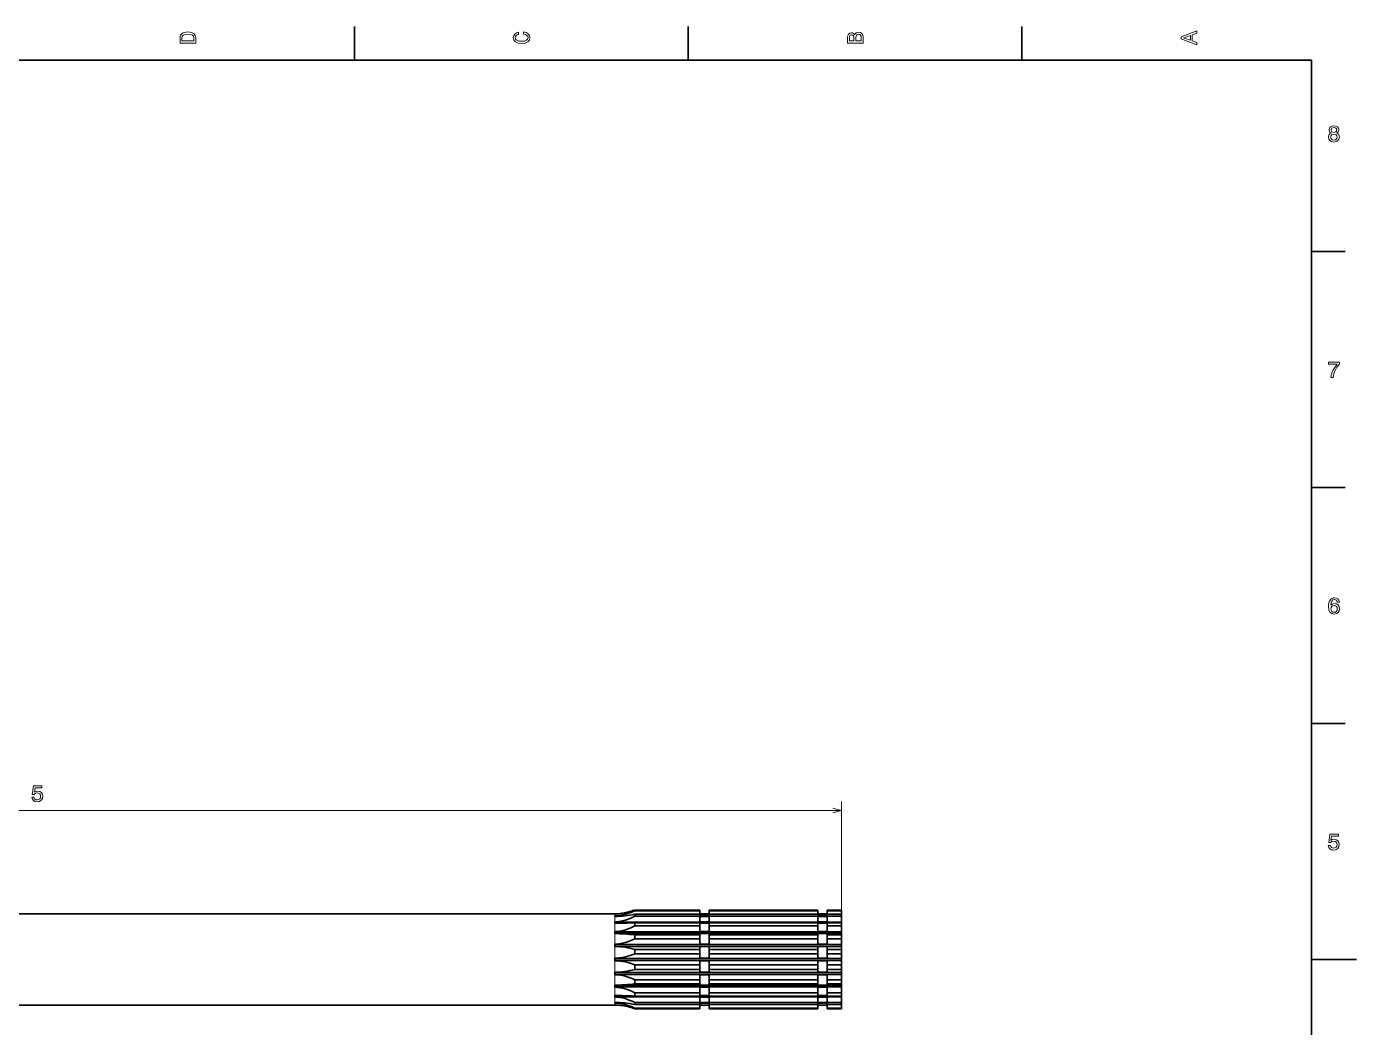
# Model space of a CAD drawing. Extents: x 0 to 594, y 0 to 420.
# Drawn here: x 298.3 to 594, y 194.9 to 417.5 of the extents above; entities that cross this region are included whole.
import ezdxf

# ---------------------------------------------------------------- set-up
doc = ezdxf.new("R2010")
doc.units = 0

msp = doc.modelspace()

# ---------------------------------------------------------------- linework, layer by layer
at = {"color": 7, "lineweight": 35, "ltscale": 0.1875}
for p, q in [((371.200012, 410), (371.200012, 417.5)), ((445.399994, 410), (445.399994, 417.5)), ((519.599976, 410), (519.599976, 417.5)), ((584, 367.5), (591.5, 367.5)), ((584, 315), (591.5, 315)), ((584, 262.5), (591.5, 262.5))]:
    msp.add_line(p, q, dxfattribs=at)
at = {"color": 7, "lineweight": 35}
for p, q in [((584, 410), (10, 410)), ((584, 10), (584, 410)), ((164.919983, 220.160004), (429.079987, 220.160004)), ((474.241974, 220.979065), (450.111969, 220.979065)), ((450.111969, 220.979065), (474.241974, 220.979065)), ((474.241974, 220.825241), (450.111969, 220.825241)), ((450.111969, 220.058197), (474.241974, 220.058197)), ((474.241974, 219.611771), (450.111969, 219.611771)), ((429.079987, 218.299316), (479.499969, 218.299316)), ((429.079987, 216.116318), (479.499969, 216.116318)), ((450.111969, 218.15274), (474.241974, 218.15274)), ((474.241974, 217.457413), (450.111969, 217.457413)), ((429.079987, 215.749847), (479.499969, 215.749847)), ((429.079987, 213.33461), (479.499969, 213.33461)), ((429.079987, 212.903809), (479.499969, 212.903809)), ((450.111969, 215.449249), (474.241974, 215.449249)), ((474.241974, 214.57309), (450.111969, 214.57309)), ((429.079987, 210.226486), (479.499969, 210.226486)), ((450.111969, 212.212357), (474.241974, 212.212357)), ((474.241974, 211.241119), (450.111969, 211.241119)), ((429.079987, 209.773514), (479.499969, 209.773514)), ((429.079987, 207.096191), (479.499969, 207.096191)), ((450.111969, 208.758881), (474.241974, 208.758881)), ((474.241974, 207.787643), (450.111969, 207.787643)), ((429.079987, 206.66539), (479.499969, 206.66539)), ((429.079987, 204.250153), (479.499969, 204.250153)), ((450.111969, 205.42691), (474.241974, 205.42691)), ((474.241974, 204.550751), (450.111969, 204.550751)), ((429.079987, 203.883682), (479.499969, 203.883682)), ((429.079987, 201.700684), (479.499969, 201.700684)), ((450.111969, 202.542587), (474.241974, 202.542587)), ((474.241974, 201.84726), (450.111969, 201.84726)), ((164.919983, 199.839996), (429.079987, 199.839996)), ((450.111969, 200.388229), (474.241974, 200.388229)), ((474.241974, 199.941803), (450.111969, 199.941803)), ((450.111969, 199.174759), (474.241974, 199.174759)), ((474.241974, 199.020935), (450.111969, 199.020935))]:
    msp.add_line(p, q, dxfattribs=at)
at = {"color": 7, "lineweight": 13}
for p, q in [((114.499969, 243.149155), (479.499969, 243.149155)), ((479.499969, 211.773514), (479.499969, 245.149155))]:
    msp.add_line(p, q, dxfattribs=at)
at = {"color": 7, "lineweight": 35, "ltscale": 0.000109}
for p, q in [((429.079987, 220.155655), (429.079987, 220.160004)), ((429.079987, 199.839996), (429.079987, 199.844345))]:
    msp.add_line(p, q, dxfattribs=at)
at = {"color": 7, "lineweight": 35, "ltscale": 0.000637}
for p, q in [((429.079987, 220.155655), (429.105469, 220.155655)), ((429.105469, 220.155655), (429.079987, 220.155655)), ((429.105469, 219.750443), (429.079987, 219.750443)), ((429.079987, 219.566757), (429.105469, 219.566757)), ((429.105469, 218.390793), (429.079987, 218.390793)), ((429.079987, 218.041397), (429.105469, 218.041397)), ((429.105469, 216.209793), (429.079987, 216.209793)), ((429.079987, 215.728897), (429.105469, 215.728897)), ((429.105469, 213.420929), (429.079987, 213.420929)), ((429.079987, 212.855606), (429.105469, 212.855606)), ((429.105469, 210.297211), (429.079987, 210.297211)), ((429.079987, 209.702789), (429.105469, 209.702789)), ((429.105469, 207.144394), (429.079987, 207.144394)), ((429.079987, 206.579071), (429.105469, 206.579071)), ((429.105469, 204.271103), (429.079987, 204.271103)), ((429.079987, 203.790207), (429.105469, 203.790207)), ((429.105469, 201.958603), (429.079987, 201.958603)), ((429.079987, 201.609207), (429.105469, 201.609207)), ((429.105469, 200.433243), (429.079987, 200.433243)), ((429.079987, 200.249557), (429.105469, 200.249557)), ((429.105469, 199.844345), (429.079987, 199.844345))]:
    msp.add_line(p, q, dxfattribs=at)
at = {"color": 7, "lineweight": 35, "ltscale": 0.004592}
for p, q in [((429.079987, 219.566757), (429.079987, 219.750443)), ((429.079987, 200.249557), (429.079987, 200.433243))]:
    msp.add_line(p, q, dxfattribs=at)
at = {"color": 7, "lineweight": 35, "ltscale": 0.051496}
msp.add_line((429.079987, 219.669922), (431.139832, 219.669922), dxfattribs=at)
at = {"color": 7, "lineweight": 13, "ltscale": 0.003019}
msp.add_line((429.105469, 220.034912), (429.105469, 220.155655), dxfattribs=at)
at = {"color": 7, "lineweight": 13, "ltscale": 0.007112}
msp.add_line((429.105469, 219.750443), (429.105469, 220.034912), dxfattribs=at)
at = {"color": 7, "lineweight": 13, "ltscale": 0.029399}
for p, q in [((429.105469, 218.390793), (429.105469, 219.566757)), ((429.105469, 200.433243), (429.105469, 201.609207))]:
    msp.add_line(p, q, dxfattribs=at)
at = {"color": 7, "lineweight": 35, "ltscale": 0.001653}
for p, q in [((433.524963, 220.912964), (433.524963, 220.979065)), ((448.028992, 220.912964), (448.028992, 220.979065)), ((450.111969, 220.912964), (450.111969, 220.979065)), ((474.241974, 220.912964), (474.241974, 220.979065)), ((476.324982, 220.912964), (476.324982, 220.979065)), ((479.499969, 220.912964), (479.499969, 220.979065))]:
    msp.add_line(p, q, dxfattribs=at)
at = {"color": 7, "lineweight": 35, "ltscale": 0.362601}
for p, q in [((448.028992, 220.979065), (433.524963, 220.979065)), ((433.524963, 220.979065), (448.028992, 220.979065)), ((448.028992, 220.825241), (433.524963, 220.825241)), ((433.524963, 220.058197), (448.028992, 220.058197)), ((448.028992, 219.611771), (433.524963, 219.611771)), ((433.524963, 218.15274), (448.028992, 218.15274)), ((448.028992, 217.457413), (433.524963, 217.457413)), ((433.524963, 215.449249), (448.028992, 215.449249)), ((448.028992, 214.57309), (433.524963, 214.57309)), ((433.524963, 212.212357), (448.028992, 212.212357)), ((448.028992, 211.241119), (433.524963, 211.241119)), ((433.524963, 208.758881), (448.028992, 208.758881)), ((448.028992, 207.787643), (433.524963, 207.787643)), ((433.524963, 205.42691), (448.028992, 205.42691)), ((448.028992, 204.550751), (433.524963, 204.550751)), ((433.524963, 202.542587), (448.028992, 202.542587)), ((448.028992, 201.84726), (433.524963, 201.84726)), ((433.524963, 200.388229), (448.028992, 200.388229)), ((448.028992, 199.941803), (433.524963, 199.941803)), ((433.524963, 199.174759), (448.028992, 199.174759)), ((448.028992, 199.020935), (433.524963, 199.020935))]:
    msp.add_line(p, q, dxfattribs=at)
at = {"color": 7, "lineweight": 35, "ltscale": 0.002193}
for p, q in [((433.524963, 220.825241), (433.524963, 220.912964)), ((448.028992, 220.825241), (448.028992, 220.912964)), ((450.111969, 220.825241), (450.111969, 220.912964)), ((474.241974, 220.825241), (474.241974, 220.912964)), ((476.324982, 220.825241), (476.324982, 220.912964)), ((479.499969, 220.825241), (479.499969, 220.912964))]:
    msp.add_line(p, q, dxfattribs=at)
at = {"color": 7, "lineweight": 35, "ltscale": 0.011161}
for p, q in [((433.524963, 219.611771), (433.524963, 220.058197)), ((448.028992, 219.611771), (448.028992, 220.058197)), ((450.111969, 219.611771), (450.111969, 220.058197)), ((474.241974, 219.611771), (474.241974, 220.058197)), ((476.324982, 219.611771), (476.324982, 220.058197)), ((479.499969, 219.611771), (479.499969, 220.058197)), ((433.524963, 199.941803), (433.524963, 200.388229)), ((448.028992, 199.941803), (448.028992, 200.388229)), ((450.111969, 199.941803), (450.111969, 200.388229)), ((474.241974, 199.941803), (474.241974, 200.388229)), ((476.324982, 199.941803), (476.324982, 200.388229)), ((479.499969, 199.941803), (479.499969, 200.388229))]:
    msp.add_line(p, q, dxfattribs=at)
at = {"color": 7, "lineweight": 35, "ltscale": 0.019176}
for p, q in [((448.028992, 220.058197), (448.028992, 220.825241)), ((450.111969, 220.058197), (450.111969, 220.825241)), ((474.241974, 220.058197), (474.241974, 220.825241)), ((476.324982, 220.058197), (476.324982, 220.825241)), ((479.499969, 220.058197), (479.499969, 220.825241)), ((448.028992, 199.174759), (448.028992, 199.941803)), ((450.111969, 199.174759), (450.111969, 199.941803)), ((474.241974, 199.174759), (474.241974, 199.941803)), ((476.324982, 199.174759), (476.324982, 199.941803)), ((479.499969, 199.174759), (479.499969, 199.941803))]:
    msp.add_line(p, q, dxfattribs=at)
at = {"color": 7, "lineweight": 35, "ltscale": 0.052074}
for p, q in [((448.028992, 220.14505), (450.111969, 220.14505)), ((448.028992, 220.14505), (450.111969, 220.14505)), ((448.028992, 219.736603), (450.111969, 219.736603)), ((448.028992, 219.669922), (450.111969, 219.669922)), ((448.028992, 219.560425), (450.111969, 219.560425)), ((448.028992, 218.375076), (450.111969, 218.375076)), ((448.028992, 218.039963), (450.111969, 218.039963)), ((448.028992, 216.193726), (450.111969, 216.193726)), ((448.028992, 215.732498), (450.111969, 215.732498)), ((448.028992, 213.406097), (450.111969, 213.406097)), ((448.028992, 212.863892), (450.111969, 212.863892)), ((448.028992, 210.285049), (450.111969, 210.285049)), ((448.028992, 209.714951), (450.111969, 209.714951)), ((448.028992, 207.136108), (450.111969, 207.136108)), ((448.028992, 206.593903), (450.111969, 206.593903)), ((448.028992, 204.267502), (450.111969, 204.267502)), ((448.028992, 203.806274), (450.111969, 203.806274)), ((448.028992, 201.960037), (450.111969, 201.960037)), ((448.028992, 201.624924), (450.111969, 201.624924)), ((448.028992, 200.439575), (450.111969, 200.439575)), ((448.028992, 200.330078), (450.111969, 200.330078)), ((448.028992, 200.263397), (450.111969, 200.263397)), ((448.028992, 199.85495), (450.111969, 199.85495))]:
    msp.add_line(p, q, dxfattribs=at)
at = {"color": 7, "lineweight": 35, "ltscale": 0.030917}
for p, q in [((448.028992, 218.375076), (448.028992, 219.611771)), ((450.111969, 218.375076), (450.111969, 219.611771)), ((474.241974, 218.375076), (474.241974, 219.611771)), ((476.324982, 218.375076), (476.324982, 219.611771)), ((448.028992, 200.388229), (448.028992, 201.624924)), ((450.111969, 200.388229), (450.111969, 201.624924)), ((474.241974, 200.388229), (474.241974, 201.624924)), ((476.324982, 200.388229), (476.324982, 201.624924))]:
    msp.add_line(p, q, dxfattribs=at)
at = {"color": 7, "lineweight": 35, "ltscale": 0.052075}
for p, q in [((474.241974, 220.14505), (476.324982, 220.14505)), ((474.241974, 220.14505), (476.324982, 220.14505)), ((474.241974, 219.736603), (476.324982, 219.736603)), ((474.241974, 219.669922), (476.324982, 219.669922)), ((474.241974, 219.560425), (476.324982, 219.560425)), ((474.241974, 218.375076), (476.324982, 218.375076)), ((474.241974, 218.039963), (476.324982, 218.039963)), ((474.241974, 216.193726), (476.324982, 216.193726)), ((474.241974, 215.732498), (476.324982, 215.732498)), ((474.241974, 213.406097), (476.324982, 213.406097)), ((474.241974, 212.863892), (476.324982, 212.863892)), ((474.241974, 210.285049), (476.324982, 210.285049)), ((474.241974, 209.714951), (476.324982, 209.714951)), ((474.241974, 207.136108), (476.324982, 207.136108)), ((474.241974, 206.593903), (476.324982, 206.593903)), ((474.241974, 204.267502), (476.324982, 204.267502)), ((474.241974, 203.806274), (476.324982, 203.806274)), ((474.241974, 201.960037), (476.324982, 201.960037)), ((474.241974, 201.624924), (476.324982, 201.624924)), ((474.241974, 200.439575), (476.324982, 200.439575)), ((474.241974, 200.330078), (476.324982, 200.330078)), ((474.241974, 200.263397), (476.324982, 200.263397)), ((474.241974, 199.85495), (476.324982, 199.85495))]:
    msp.add_line(p, q, dxfattribs=at)
at = {"color": 7, "lineweight": 35, "ltscale": 0.079375}
for p, q in [((479.499969, 220.979065), (476.324982, 220.979065)), ((476.324982, 220.979065), (479.499969, 220.979065)), ((479.499969, 220.825241), (476.324982, 220.825241)), ((476.324982, 220.058197), (479.499969, 220.058197)), ((479.499969, 219.611771), (476.324982, 219.611771)), ((476.324982, 218.15274), (479.499969, 218.15274)), ((479.499969, 217.457413), (476.324982, 217.457413)), ((476.324982, 215.449249), (479.499969, 215.449249)), ((479.499969, 214.57309), (476.324982, 214.57309)), ((476.324982, 212.212357), (479.499969, 212.212357)), ((479.499969, 211.241119), (476.324982, 211.241119)), ((476.324982, 208.758881), (479.499969, 208.758881)), ((479.499969, 207.787643), (476.324982, 207.787643)), ((476.324982, 205.42691), (479.499969, 205.42691)), ((479.499969, 204.550751), (476.324982, 204.550751)), ((476.324982, 202.542587), (479.499969, 202.542587)), ((479.499969, 201.84726), (476.324982, 201.84726)), ((476.324982, 200.388229), (479.499969, 200.388229)), ((479.499969, 199.941803), (476.324982, 199.941803)), ((476.324982, 199.174759), (479.499969, 199.174759)), ((479.499969, 199.020935), (476.324982, 199.020935))]:
    msp.add_line(p, q, dxfattribs=at)
at = {"color": 7, "lineweight": 35, "ltscale": 0.032811}
for p, q in [((479.499969, 218.299316), (479.499969, 219.611771)), ((479.499969, 200.388229), (479.499969, 201.700684))]:
    msp.add_line(p, q, dxfattribs=at)
at = {"color": 7, "lineweight": 35, "ltscale": 0.008735}
for p, q in [((429.079987, 218.041397), (429.079987, 218.390793)), ((429.079987, 201.609207), (429.079987, 201.958603))]:
    msp.add_line(p, q, dxfattribs=at)
at = {"color": 7, "lineweight": 35, "ltscale": 0.012022}
for p, q in [((429.079987, 215.728897), (429.079987, 216.209793)), ((429.079987, 203.790207), (429.079987, 204.271103))]:
    msp.add_line(p, q, dxfattribs=at)
at = {"color": 7, "lineweight": 13, "ltscale": 0.04579}
for p, q in [((429.105469, 216.209793), (429.105469, 218.041397)), ((429.105469, 201.958603), (429.105469, 203.790207))]:
    msp.add_line(p, q, dxfattribs=at)
at = {"color": 7, "lineweight": 35, "ltscale": 0.017383}
for p, q in [((433.524963, 217.457413), (433.524963, 218.15274)), ((448.028992, 217.457413), (448.028992, 218.15274)), ((450.111969, 217.457413), (450.111969, 218.15274)), ((474.241974, 217.457413), (474.241974, 218.15274)), ((476.324982, 217.457413), (476.324982, 218.15274)), ((479.499969, 217.457413), (479.499969, 218.15274)), ((433.524963, 201.84726), (433.524963, 202.542587)), ((448.028992, 201.84726), (448.028992, 202.542587)), ((450.111969, 201.84726), (450.111969, 202.542587)), ((474.241974, 201.84726), (474.241974, 202.542587)), ((476.324982, 201.84726), (476.324982, 202.542587)), ((479.499969, 201.84726), (479.499969, 202.542587))]:
    msp.add_line(p, q, dxfattribs=at)
at = {"color": 7, "lineweight": 35, "ltscale": 0.031592}
for p, q in [((448.028992, 216.193726), (448.028992, 217.457413)), ((450.111969, 216.193726), (450.111969, 217.457413)), ((474.241974, 216.193726), (474.241974, 217.457413)), ((476.324982, 216.193726), (476.324982, 217.457413)), ((448.028992, 202.542587), (448.028992, 203.806274)), ((450.111969, 202.542587), (450.111969, 203.806274)), ((474.241974, 202.542587), (474.241974, 203.806274)), ((476.324982, 202.542587), (476.324982, 203.806274))]:
    msp.add_line(p, q, dxfattribs=at)
at = {"color": 7, "lineweight": 35, "ltscale": 0.003664}
for p, q in [((479.499969, 218.152771), (479.499969, 218.299316)), ((479.499969, 201.700684), (479.499969, 201.847229))]:
    msp.add_line(p, q, dxfattribs=at)
at = {"color": 7, "lineweight": 35, "ltscale": 0.033527}
for p, q in [((479.499969, 216.116318), (479.499969, 217.457413)), ((479.499969, 202.542587), (479.499969, 203.883682))]:
    msp.add_line(p, q, dxfattribs=at)
at = {"color": 7, "lineweight": 35, "ltscale": 0.009162}
for p, q in [((479.499969, 215.749847), (479.499969, 216.116318)), ((479.499969, 203.883682), (479.499969, 204.250153))]:
    msp.add_line(p, q, dxfattribs=at)
at = {"color": 7, "lineweight": 35, "ltscale": 0.014133}
for p, q in [((429.079987, 212.855606), (429.079987, 213.420929)), ((429.079987, 206.579071), (429.079987, 207.144394))]:
    msp.add_line(p, q, dxfattribs=at)
at = {"color": 7, "lineweight": 13, "ltscale": 0.057699}
for p, q in [((429.105469, 213.420929), (429.105469, 215.728897)), ((429.105469, 204.271103), (429.105469, 206.579071))]:
    msp.add_line(p, q, dxfattribs=at)
at = {"color": 7, "lineweight": 35, "ltscale": 0.021904}
for p, q in [((433.524963, 214.57309), (433.524963, 215.449249)), ((448.028992, 214.57309), (448.028992, 215.449249)), ((450.111969, 214.57309), (450.111969, 215.449249)), ((474.241974, 214.57309), (474.241974, 215.449249)), ((476.324982, 214.57309), (476.324982, 215.449249)), ((479.499969, 214.57309), (479.499969, 215.449249)), ((433.524963, 204.550751), (433.524963, 205.42691)), ((448.028992, 204.550751), (448.028992, 205.42691)), ((450.111969, 204.550751), (450.111969, 205.42691)), ((474.241974, 204.550751), (474.241974, 205.42691)), ((476.324982, 204.550751), (476.324982, 205.42691)), ((479.499969, 204.550751), (479.499969, 205.42691))]:
    msp.add_line(p, q, dxfattribs=at)
at = {"color": 7, "lineweight": 35, "ltscale": 0.007081}
for p, q in [((448.028992, 215.449249), (448.028992, 215.732498)), ((450.111969, 215.449249), (450.111969, 215.732498)), ((474.241974, 215.449249), (474.241974, 215.732498)), ((476.324982, 215.449249), (476.324982, 215.732498)), ((448.028992, 204.267502), (448.028992, 204.550751)), ((450.111969, 204.267502), (450.111969, 204.550751)), ((474.241974, 204.267502), (474.241974, 204.550751)), ((476.324982, 204.267502), (476.324982, 204.550751))]:
    msp.add_line(p, q, dxfattribs=at)
at = {"color": 7, "lineweight": 35, "ltscale": 0.029175}
for p, q in [((448.028992, 213.406097), (448.028992, 214.57309)), ((450.111969, 213.406097), (450.111969, 214.57309)), ((474.241974, 213.406097), (474.241974, 214.57309)), ((476.324982, 213.406097), (476.324982, 214.57309)), ((448.028992, 205.42691), (448.028992, 206.593903)), ((450.111969, 205.42691), (450.111969, 206.593903)), ((474.241974, 205.42691), (474.241974, 206.593903)), ((476.324982, 205.42691), (476.324982, 206.593903))]:
    msp.add_line(p, q, dxfattribs=at)
at = {"color": 7, "lineweight": 35, "ltscale": 0.007515}
for p, q in [((479.499969, 215.449249), (479.499969, 215.749847)), ((479.499969, 204.250153), (479.499969, 204.550751))]:
    msp.add_line(p, q, dxfattribs=at)
at = {"color": 7, "lineweight": 35, "ltscale": 0.030962}
for p, q in [((479.499969, 213.33461), (479.499969, 214.57309)), ((479.499969, 205.42691), (479.499969, 206.66539))]:
    msp.add_line(p, q, dxfattribs=at)
at = {"color": 7, "lineweight": 35, "ltscale": 0.01077}
for p, q in [((479.499969, 212.903809), (479.499969, 213.33461)), ((479.499969, 206.66539), (479.499969, 207.096191))]:
    msp.add_line(p, q, dxfattribs=at)
at = {"color": 7, "lineweight": 35, "ltscale": 0.017286}
for p, q in [((479.499969, 212.212357), (479.499969, 212.903809)), ((479.499969, 207.096191), (479.499969, 207.787643))]:
    msp.add_line(p, q, dxfattribs=at)
at = {"color": 7, "lineweight": 35, "ltscale": 0.014861}
msp.add_line((429.079987, 209.702789), (429.079987, 210.297211), dxfattribs=at)
at = {"color": 7, "lineweight": 13, "ltscale": 0.06396}
for p, q in [((429.105469, 210.297211), (429.105469, 212.855606)), ((429.105469, 207.144394), (429.105469, 209.702789))]:
    msp.add_line(p, q, dxfattribs=at)
at = {"color": 7, "lineweight": 35, "ltscale": 0.024281}
for p, q in [((433.524963, 211.241119), (433.524963, 212.212357)), ((448.028992, 211.241119), (448.028992, 212.212357)), ((450.111969, 211.241119), (450.111969, 212.212357)), ((474.241974, 211.241119), (474.241974, 212.212357)), ((476.324982, 211.241119), (476.324982, 212.212357)), ((479.499969, 211.241119), (479.499969, 212.212357)), ((433.524963, 207.787643), (433.524963, 208.758881)), ((448.028992, 207.787643), (448.028992, 208.758881)), ((450.111969, 207.787643), (450.111969, 208.758881)), ((474.241974, 207.787643), (474.241974, 208.758881)), ((476.324982, 207.787643), (476.324982, 208.758881)), ((479.499969, 207.787643), (479.499969, 208.758881))]:
    msp.add_line(p, q, dxfattribs=at)
at = {"color": 7, "lineweight": 35, "ltscale": 0.016288}
for p, q in [((448.028992, 212.212357), (448.028992, 212.863892)), ((450.111969, 212.212357), (450.111969, 212.863892)), ((474.241974, 212.212357), (474.241974, 212.863892)), ((476.324982, 212.212357), (476.324982, 212.863892)), ((448.028992, 207.136108), (448.028992, 207.787643)), ((450.111969, 207.136108), (450.111969, 207.787643)), ((474.241974, 207.136108), (474.241974, 207.787643)), ((476.324982, 207.136108), (476.324982, 207.787643))]:
    msp.add_line(p, q, dxfattribs=at)
at = {"color": 7, "lineweight": 35, "ltscale": 0.023902}
for p, q in [((448.028992, 210.285049), (448.028992, 211.241119)), ((450.111969, 210.285049), (450.111969, 211.241119)), ((474.241974, 210.285049), (474.241974, 211.241119)), ((476.324982, 210.285049), (476.324982, 211.241119)), ((448.028992, 208.758881), (448.028992, 209.714951)), ((450.111969, 208.758881), (450.111969, 209.714951)), ((474.241974, 208.758881), (474.241974, 209.714951)), ((476.324982, 208.758881), (476.324982, 209.714951))]:
    msp.add_line(p, q, dxfattribs=at)
at = {"color": 7, "lineweight": 35, "ltscale": 0.025366}
for p, q in [((479.499969, 210.226486), (479.499969, 211.241119)), ((479.499969, 208.758881), (479.499969, 209.773514))]:
    msp.add_line(p, q, dxfattribs=at)
at = {"color": 7, "lineweight": 35, "ltscale": 0.011324}
msp.add_line((479.499969, 209.773514), (479.499969, 210.226486), dxfattribs=at)
at = {"color": 7, "lineweight": 35, "ltscale": 0.25}
msp.add_line((584, 210), (594, 210), dxfattribs=at)
at = {"color": 7, "lineweight": 35, "ltscale": 0.051528}
msp.add_line((429.079987, 200.330078), (431.141113, 200.330078), dxfattribs=at)
at = {"color": 7, "lineweight": 13, "ltscale": 0.01013}
msp.add_line((429.105469, 199.844345), (429.105469, 200.249557), dxfattribs=at)
at = {"color": 7, "lineweight": 35, "ltscale": 0.003846}
for p, q in [((433.524963, 199.020935), (433.524963, 199.174759)), ((448.028992, 199.020935), (448.028992, 199.174759)), ((450.111969, 199.020935), (450.111969, 199.174759)), ((474.241974, 199.020935), (474.241974, 199.174759)), ((476.324982, 199.020935), (476.324982, 199.174759)), ((479.499969, 199.020935), (479.499969, 199.174759))]:
    msp.add_line(p, q, dxfattribs=at)
at = {"color": 7, "lineweight": 13}
for points in [[(332.433228, 414.994965), (332.433228, 413.829987), (335.933228, 413.829987), (335.933228, 414.994965), (335.822266, 415.544678), (335.484375, 415.953186), (334.934662, 416.205353), (334.183228, 416.296112), (333.416656, 416.215424), (333.114075, 416.114563), (332.871979, 415.973358), (332.544189, 415.56485), (332.463501, 415.297546)], [(332.851807, 414.959656), (332.92746, 415.342957), (333.159454, 415.605194), (333.572998, 415.761536), (334.183228, 415.811951), (334.773285, 415.7565), (335.186829, 415.600159), (335.43396, 415.332855), (335.514648, 414.959656), (335.514648, 414.299011), (332.851807, 414.299011)], [(408.832062, 415.817017), (409.255676, 415.716156), (409.558289, 415.549713), (409.744873, 415.317719), (409.805389, 415.04541), (409.71463, 414.71759), (409.442291, 414.460388), (408.998474, 414.28891), (408.383209, 414.233429), (407.77298, 414.28891), (407.324127, 414.455353), (407.051788, 414.712555), (406.955963, 415.04541), (407.006409, 415.287476), (407.147614, 415.494232), (407.374573, 415.65564), (407.687256, 415.766571), (407.687256, 416.245697), (407.20813, 416.094391), (406.845032, 415.832153), (406.618073, 415.47406), (406.537384, 415.04541), (406.663483, 414.510803), (407.016479, 414.102325), (407.596466, 413.840057), (408.383209, 413.749298), (409.169952, 413.840057), (409.749939, 414.102325), (410.108002, 414.510803), (410.229034, 415.04541), (410.133209, 415.514404), (409.865906, 415.89267), (409.427155, 416.159943), (408.832062, 416.301147)], [(482.442017, 415.630402), (482.149506, 415.983429), (481.95282, 416.074219), (481.710754, 416.104462), (481.332489, 416.03891), (481.060181, 415.842224), (480.893738, 415.524506), (480.833221, 415.080688), (480.833221, 413.835022), (484.333221, 413.835022), (484.333221, 415.151306), (484.262604, 415.620331), (484.055847, 415.968292), (483.728027, 416.18515), (483.284241, 416.260803), (482.986694, 416.215424), (482.739563, 416.094391), (482.558014, 415.897705)], [(482.285675, 414.984863), (482.285675, 414.299011), (481.251801, 414.299011), (481.251801, 415.025208), (481.282074, 415.297546), (481.372833, 415.489197), (481.529175, 415.605194), (481.761169, 415.645538), (481.993164, 415.600159), (482.154541, 415.479126), (482.255402, 415.272339)], [(483.914642, 415.095825), (483.914642, 414.299011), (482.70929, 414.299011), (482.70929, 415.050446), (482.744598, 415.368164), (482.850525, 415.595093), (483.032074, 415.731262), (483.294312, 415.776672), (483.571686, 415.731262), (483.763336, 415.605194), (483.879333, 415.393372)], [(558.533203, 413.466858), (558.533203, 413.930847), (557.504395, 414.299011), (557.504395, 415.695984), (558.533203, 416.064117), (558.533203, 416.538177), (555.028137, 415.257202), (555.028137, 414.742798)], [(557.075684, 414.460388), (555.532471, 415), (557.075684, 415.539642)], [(588.374634, 393.802948), (588.117432, 393.661743), (587.940918, 393.465057), (587.829956, 393.217926), (587.794678, 392.92038), (587.875366, 392.471527), (588.107361, 392.123566), (588.485596, 391.901642), (589, 391.815918), (589.509399, 391.901642), (589.887634, 392.123566), (590.119629, 392.471527), (590.205322, 392.92038), (590.164978, 393.217926), (590.059082, 393.465057), (589.877502, 393.661743), (589.625366, 393.802948), (589.827087, 393.923981), (589.968323, 394.090424), (590.054016, 394.292145), (590.08429, 394.539246), (590.003601, 394.897339), (589.791809, 395.184784), (589.448853, 395.371399), (589, 395.441986), (588.546143, 395.371399), (588.203186, 395.184784), (587.986328, 394.897339), (587.910645, 394.539246), (587.935913, 394.292145), (588.021606, 394.090424)], [(588.278809, 392.930481), (588.324219, 393.197754), (588.470459, 393.399475), (588.697388, 393.530609), (589, 393.575989), (589.297546, 393.530609), (589.524475, 393.399475), (589.670776, 393.197754), (589.721191, 392.930481), (589.670776, 392.643005), (589.524475, 392.426147), (589.297546, 392.284943), (589, 392.239532), (588.697388, 392.284943), (588.470459, 392.426147), (588.324219, 392.643005)], [(588.389771, 394.498901), (588.430115, 394.720825), (588.551147, 394.892273), (588.742798, 394.998199), (589, 395.038544), (589.252197, 394.998199), (589.443787, 394.892273), (589.564819, 394.720825), (589.610229, 394.498901), (589.564819, 394.271973), (589.443787, 394.095459), (589.252197, 393.979462), (589, 393.944153), (588.742798, 393.984497), (588.551147, 394.095459), (588.430115, 394.271973)], [(588.299011, 339.416779), (588.80835, 339.416779), (588.974792, 340.248901), (589.267273, 341.025574), (589.680847, 341.746735), (590.220459, 342.422546), (590.220459, 342.841125), (587.819885, 342.841125), (587.819885, 342.382202), (589.736328, 342.382202), (589.18158, 341.701355), (588.763, 340.990265), (588.470459, 340.233795)], [(590.210388, 289.473694), (590.114563, 289.882202), (589.892639, 290.184784), (589.549744, 290.376434), (589.105896, 290.441986), (588.80835, 290.406677), (588.551147, 290.310883), (588.324219, 290.154541), (588.132568, 289.932617), (587.981262, 289.655243), (587.8703, 289.317352), (587.799744, 288.918945), (587.779541, 288.470093), (587.860229, 287.753967), (588.107361, 287.234497), (588.505798, 286.921814), (589.050415, 286.815918), (589.539612, 286.906677), (589.912842, 287.143738), (590.154907, 287.516937), (590.240662, 287.990997), (590.154907, 288.470093), (589.922913, 288.838257), (589.564819, 289.070251), (589.121033, 289.15094), (588.641907, 289.050049), (588.283875, 288.762604), (588.359497, 289.317352), (588.520874, 289.715759), (588.768005, 289.952789), (589.110962, 290.033508), (589.363098, 289.993134), (589.554749, 289.887238), (589.680847, 289.710724), (589.746399, 289.473694)], [(589.751465, 287.985931), (589.695984, 287.668213), (589.554749, 287.426147), (589.32782, 287.264771), (589.04541, 287.214325), (588.747864, 287.264771), (588.520874, 287.421112), (588.374634, 287.663177), (588.329285, 287.980896), (588.3797, 288.293579), (588.520874, 288.530609), (588.752869, 288.681915), (589.065552, 288.737396), (589.337891, 288.681915), (589.554749, 288.535645), (589.695984, 288.298615)], [(299.485291, 246.061981), (299.596252, 245.648438), (299.843384, 245.325668), (300.206482, 245.123932), (300.670471, 245.048294), (301.17981, 245.139069), (301.578247, 245.386185), (301.830383, 245.779556), (301.926208, 246.283875), (301.840485, 246.752899), (301.598389, 247.121063), (301.220154, 247.358093), (300.730957, 247.443817), (300.352722, 247.383301), (300.060242, 247.216873), (300.201416, 248.159958), (301.734558, 248.159958), (301.734558, 248.573502), (299.863525, 248.573502), (299.586151, 246.71759), (299.989624, 246.71759), (300.282104, 246.954636), (300.655334, 247.040359), (300.978088, 246.984894), (301.22522, 246.823502), (301.381531, 246.576385), (301.437012, 246.258667), (301.381531, 245.940948), (301.220154, 245.693817), (300.973053, 245.537476), (300.655334, 245.48201), (300.388031, 245.517303), (300.181274, 245.633301), (300.029968, 245.814865), (299.954315, 246.061981)], [(587.749268, 235.32962), (587.860229, 234.916077), (588.107361, 234.593307), (588.470459, 234.391571), (588.934448, 234.315933), (589.443787, 234.406708), (589.842224, 234.653824), (590.09436, 235.047195), (590.190186, 235.551514), (590.104492, 236.020538), (589.862427, 236.388702), (589.484131, 236.625732), (588.994934, 236.711456), (588.616699, 236.65094), (588.324219, 236.484512), (588.465454, 237.427597), (589.998535, 237.427597), (589.998535, 237.841141), (588.127502, 237.841141), (587.850159, 235.985245), (588.253601, 235.985245), (588.546143, 236.222275), (588.919312, 236.307999), (589.242065, 236.252533), (589.489197, 236.091141), (589.645569, 235.844025), (589.700989, 235.526306), (589.645569, 235.208588), (589.484131, 234.961456), (589.237061, 234.805115), (588.919312, 234.749649), (588.652039, 234.784943), (588.445251, 234.90094), (588.293945, 235.082504), (588.218323, 235.32962)]]:
    msp.add_lwpolyline(points, close=True, dxfattribs=at)
msp.add_lwpolyline([(477.568115, 242.631516), (479.499969, 243.149155), (477.568115, 243.666794)], dxfattribs=at)
at = {"color": 7, "lineweight": 35}
for points in [[(429.105469, 220.155655), (430.293152, 220.215363), (431.443542, 220.386505), (432.732819, 220.710297), (433.524963, 220.979065)], [(433.524963, 220.825241), (432.51767, 220.391144), (431.450531, 220.053574), (430.76944, 219.90329), (430.070007, 219.801819), (429.105469, 219.750443)], [(433.524963, 219.611771), (432.518433, 219.118896), (431.44931, 218.734802), (430.76825, 218.564194), (430.068054, 218.448914), (429.105469, 218.390793)], [(433.524963, 217.457413), (432.518616, 216.953796), (431.449066, 216.561234), (430.768005, 216.386948), (430.067688, 216.269119), (429.105469, 216.209793)], [(433.524963, 214.57309), (432.518097, 214.107758), (431.44989, 213.745712), (430.768829, 213.584717), (430.069031, 213.475876), (429.105469, 213.420929)], [(433.524963, 211.241119), (432.517059, 210.859512), (431.451508, 210.56366), (430.770416, 210.431671), (430.071625, 210.342453), (429.105469, 210.297211)], [(429.105469, 209.702789), (430.293579, 209.634399), (431.443268, 209.438187), (432.314392, 209.204987), (433.524963, 208.758881)], [(429.105469, 206.579071), (429.703552, 206.557861), (430.294403, 206.495453), (430.874817, 206.393982), (431.442749, 206.256241), (432.313416, 205.971817), (432.930328, 205.716293), (433.524963, 205.42691)], [(429.105469, 203.790207), (429.68985, 203.768295), (430.267273, 203.703735), (430.861572, 203.592743), (431.442474, 203.44072), (432.312897, 203.132843), (432.930389, 202.855911), (433.524963, 202.542587)], [(429.105469, 201.609207), (429.684021, 201.588181), (430.255859, 201.526215), (430.855957, 201.417175), (431.442566, 201.267166), (432.313049, 200.965836), (432.930359, 200.69487), (433.524963, 200.388229)], [(429.105469, 200.249557), (430.294067, 200.171539), (431.442963, 199.948364), (432.313812, 199.682953), (432.930267, 199.444717), (433.524963, 199.174759)], [(433.524963, 199.020935), (432.516541, 199.353729), (431.452332, 199.611755), (430.771179, 199.72702), (430.072876, 199.804733), (429.105469, 199.844345)]]:
    msp.add_lwpolyline(points, dxfattribs=at)
for centre, radius, start, end in [((429.076538, 239.912216), 20.345902, 270.081441, 282.628983), ((428.946075, 233.109177), 12.964902, 276.241288, 290.680642), ((429.099854, 306.046082), 88.004663, 270.003631, 272.882201), ((429.093475, 180.49408), 35.234915, 82.774789, 89.980543), ((429.05896, 197.078247), 15.778357, 73.558877, 89.831174), ((429.059814, 222.919632), 15.776179, 270.165814, 286.440393), ((429.095734, 239.487915), 35.216849, 270.015796, 277.225252), ((429.096375, 113.892921), 88.065723, 87.117519, 89.994088), ((429.076019, 180.085587), 20.34812, 77.370983, 89.917145), ((428.944641, 186.885712), 12.970207, 69.321441, 83.649532)]:
    msp.add_arc(centre, radius, start, end, dxfattribs=at)

doc.saveas('drawing.dxf')
